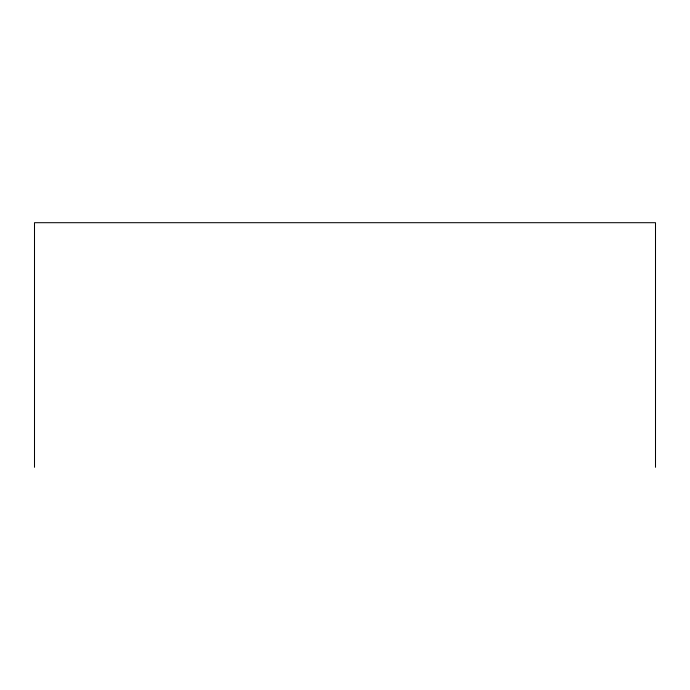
<?xml version="1.0" encoding="UTF-8"?>
<svg xmlns="http://www.w3.org/2000/svg" width="690" height="690" viewBox="0 0 690 690"><rect width="100%" height="100%" fill="white"/><g stroke="black" fill="none" stroke-linecap="round" stroke-linejoin="round"><path stroke-width="1.03" d="M655.5 467.303L655.5 222.697L34.5 222.697L34.5 467.303"/></g></svg>
